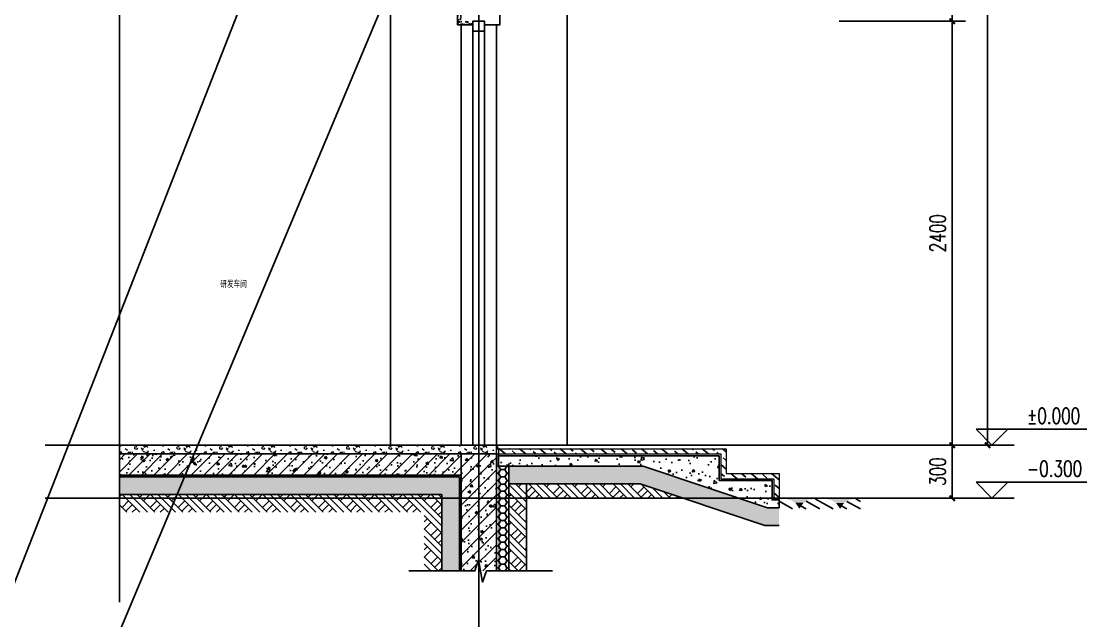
# Model space of a CAD drawing. Extents: x 1738711 to 2346805, y 1189731 to 2516152.
# Drawn here: x 1989643 to 1995674, y 1220900 to 1224294 of the extents above; entities that cross this region are included whole.
import ezdxf

# ---------------------------------------------------------------- set-up
doc = ezdxf.new("R2010")
doc.units = 0
doc.header["$LTSCALE"] = 1000
doc.header["$MEASUREMENT"] = 0
doc.linetypes.add('S & C -P1$0$DASHED', pattern=[0.75, 0.5, -0.25])
for name, color, linetype in [('AR-TEXT', 7, 'Continuous'), ('AXIS', 3, 'Continuous'), ('DIM_ELEV', 3, 'Continuous'), ('DIM_SYMB', 3, 'Continuous'), ('DOTE', 1, 'Continuous'), ('PUB_DIM', 3, 'Continuous'), ('PUB_HATCH', 8, 'Continuous'), ('PUB_TEXT', 7, 'Continuous'), ('WALL', 40, 'Continuous'), ('WINDOW', 144, 'Continuous'), ('修改位置', 6, 'Continuous'), ('切线', 35, 'Continuous'), ('投形线', 8, 'Continuous'), ('看线', 8, 'Continuous')]:
    doc.layers.add(name, color=color, linetype=linetype)
for name, color, linetype, lineweight in [('可见细线', 142, 'Continuous', 9), ('填充', 252, 'Continuous', 5), ('完成面', 105, 'Continuous', 18)]:
    doc.layers.add(name, color=color, linetype=linetype, lineweight=lineweight)
doc.styles.add('_TCH_DIM', font='SIMPLEX', dxfattribs={"bigfont": 'GBCBIG'})
doc.styles.add('_TCH_DIM_T3', font='SIMPLEX', dxfattribs={"width": 0.705882, "bigfont": 'GBCBIG'})
doc.styles.get("Standard").update_dxf_attribs({"font": 'gbenor.shx', "bigfont": 'gbcbig.shx'})
doc.dimstyles.new('_TCH_ARCH&&30', dxfattribs={"dimtxt": 89.25, "dimasz": 30, "dimexe": 75, "dimexo": 90, "dimgap": 37.875, "dimtad": 1, "dimdec": 0, "dimzin": 0, "dimdsep": 46, "dimtxsty": '_TCH_DIM_T3', "dimblk": 'ARCHTICK', "dimcen": 0.09, "dimclrt": 7, "dimazin": 2, "dimtfac": 1, "dimtdec": 0, "dimtix": 1, "dimtmove": 2, "dimatfit": 3, "dimfxl": 20, "dimtolj": 1, "dimtzin": 0, "dimarcsym": 0})

# ---------------------------------------------------------------- blocks, each defined once
blk = doc.blocks.new('$LinePat$自然土壤')
at = {"color": 0}
for p, q in [((0, -90), (71, -19)), ((0, -300), (211, -89)), ((420, -300), (630, -90)), ((210, -300), (286, -224))]:
    blk.add_line(p, q, dxfattribs=at)
for points in [[(0, 0), (630, 0), (168, -45), (462, -45)], [(168, -45), (462, -45), (252, -132), (378, -132)], [(252, -132), (378, -132), (315, -300)]]:
    blk.add_solid(points, dxfattribs=at)
blk = doc.blocks.new('_ArchTick')
at = {"color": 0, "linetype": 'ByBlock', "const_width": 0.4}
blk.add_lwpolyline([(-0.5, -0.5), (0.5, 0.5)], dxfattribs=at)
blk = doc.blocks.new('*D1377')
at = {"layer": 'Defpoints', "color": 0, "transparency": 16777216}
for p in [(1994382.1, 1227894.4), (1995112.8, 1227894.4), (1994382.1, 1221894.4)]:
    blk.add_point(p, dxfattribs=at)
at = {"layer": 'PUB_DIM', "color": 0, "lineweight": -2, "transparency": 16777216}
for p, q in [((1994472.1, 1227894.4), (1995187.8, 1227894.4)), ((1995112.8, 1221894.4), (1995112.8, 1227894.4)), ((1994472.1, 1221894.4), (1995187.8, 1221894.4))]:
    blk.add_line(p, q, dxfattribs=at)
at = {"layer": 'PUB_DIM', "color": 0, "lineweight": -2, "transparency": 16777216, "xscale": 30, "yscale": 30, "zscale": 30}
for p, rotation in [((1995112.8, 1227894.4), 90), ((1995112.8, 1221894.4), 270)]:
    blk.add_blockref('_ArchTick', p, dxfattribs=dict(at, rotation=rotation))
at = {"layer": 'PUB_DIM', "color": 7, "transparency": 16777216, "insert": (1995030.3, 1224894.4), "char_height": 89.25, "attachment_point": 5, "rotation": 90, "style": '_TCH_DIM_T3'}
blk.add_mtext('\\A1;6000', dxfattribs=at)
blk = doc.blocks.new('*D1381')
at = {"layer": 'Defpoints', "color": 0, "transparency": 16777216}
for p in [(1994182.1, 1224994.4), (1994912.8, 1224994.4), (1994182.1, 1224294.4)]:
    blk.add_point(p, dxfattribs=at)
at = {"layer": 'PUB_DIM', "color": 0, "lineweight": -2, "transparency": 16777216}
for p, q in [((1994272.1, 1224994.4), (1994987.8, 1224994.4)), ((1994912.8, 1224294.4), (1994912.8, 1224994.4)), ((1994272.1, 1224294.4), (1994987.8, 1224294.4))]:
    blk.add_line(p, q, dxfattribs=at)
at = {"layer": 'PUB_DIM', "color": 0, "lineweight": -2, "transparency": 16777216, "xscale": 30, "yscale": 30, "zscale": 30}
for p, rotation in [((1994912.8, 1224994.4), 90), ((1994912.8, 1224294.4), 270)]:
    blk.add_blockref('_ArchTick', p, dxfattribs=dict(at, rotation=rotation))
at = {"layer": 'PUB_DIM', "color": 7, "transparency": 16777216, "insert": (1994830.3, 1224644.4), "char_height": 89.25, "attachment_point": 5, "rotation": 90, "style": '_TCH_DIM_T3'}
blk.add_mtext('\\A1;700', dxfattribs=at)
blk = doc.blocks.new('*D1382')
at = {"layer": 'Defpoints', "color": 0, "transparency": 16777216}
for p in [(1994182.1, 1224294.4), (1994912.8, 1224294.4), (1994182.1, 1221894.4)]:
    blk.add_point(p, dxfattribs=at)
at = {"layer": 'PUB_DIM', "color": 0, "lineweight": -2, "transparency": 16777216}
for p, q in [((1994272.1, 1224294.4), (1994987.8, 1224294.4)), ((1994912.8, 1221894.4), (1994912.8, 1224294.4)), ((1994272.1, 1221894.4), (1994987.8, 1221894.4))]:
    blk.add_line(p, q, dxfattribs=at)
at = {"layer": 'PUB_DIM', "color": 0, "lineweight": -2, "transparency": 16777216, "xscale": 30, "yscale": 30, "zscale": 30}
for p, rotation in [((1994912.8, 1224294.4), 90), ((1994912.8, 1221894.4), 270)]:
    blk.add_blockref('_ArchTick', p, dxfattribs=dict(at, rotation=rotation))
at = {"layer": 'PUB_DIM', "color": 7, "transparency": 16777216, "insert": (1994830.3, 1223094.4), "char_height": 89.25, "attachment_point": 5, "rotation": 90, "style": '_TCH_DIM_T3'}
blk.add_mtext('\\A1;2400', dxfattribs=at)
blk = doc.blocks.new('*D1383')
at = {"layer": 'Defpoints', "color": 0, "transparency": 16777216}
for p in [(1994182.1, 1221894.4), (1994912.8, 1221894.4), (1994182.1, 1221594.4)]:
    blk.add_point(p, dxfattribs=at)
at = {"layer": 'PUB_DIM', "color": 0, "lineweight": -2, "transparency": 16777216}
for p, q in [((1994272.1, 1221894.4), (1994987.8, 1221894.4)), ((1994912.8, 1221594.4), (1994912.8, 1221894.4)), ((1994272.1, 1221594.4), (1994987.8, 1221594.4))]:
    blk.add_line(p, q, dxfattribs=at)
at = {"layer": 'PUB_DIM', "color": 0, "lineweight": -2, "transparency": 16777216, "xscale": 30, "yscale": 30, "zscale": 30}
for p, rotation in [((1994912.8, 1221894.4), 90), ((1994912.8, 1221594.4), 270)]:
    blk.add_blockref('_ArchTick', p, dxfattribs=dict(at, rotation=rotation))
at = {"layer": 'PUB_DIM', "color": 7, "transparency": 16777216, "insert": (1994830.3, 1221744.4), "char_height": 89.25, "attachment_point": 5, "rotation": 90, "style": '_TCH_DIM_T3'}
blk.add_mtext('\\A1;300', dxfattribs=at)

msp = doc.modelspace()

# ---------------------------------------------------------------- hatches: boundary and pattern name
at = {"layer": 'PUB_HATCH'}
h = msp.add_hatch(dxfattribs=at)
h.set_pattern_fill('碎沙', color=256, scale=10, style=0)
h.set_pattern_definition([(37.5, (0, 0), (-0.80001565, 24.47066187), [0, -19.304, 0, -21.59, 0, -20.6375]), (7.5, (0, 0), (22.47616416, 35.84125503), [0, -10.414, 0, -17.399, 0, -6.6675]), (327.5, (-15.62, 0), (39.54961851, 0.07185923), [0, -6.35, 0, -22.86, 0, -29.845]), (317.5, (-15.62, 0), (38.1778226, 11.14646616), [0, -3.175, 0, -14.986, 0, -17.145])])
h.paths.add_polyline_path([(1992199.3, 1224274.4), (1992199.3, 1224294.4), (1992132.6, 1224294.4), (1992132.6, 1224994.4), (1992184.6, 1224994.4), (1992184.6, 1225014.4), (1992112.6, 1225014.4), (1992112.6, 1224274.4)])
h = msp.add_hatch(dxfattribs=at)
h.set_pattern_fill('钢筋混凝土', color=256, scale=20, style=0)
h.set_pattern_definition([(45, (-300733.146, -150941.136), (-35.3553391, 35.3553391), []), (50, (-300733.15, -150941.14), (143.4520365, -12.550427), [15, -165]), (355, (-300733.15, -150941.14), (-27.750267, 150.438427), [12, -132]), (100.4514, (-300721.19, -150942.18), (115.701876, 137.8879084), [12.748038, -140.2284224]), (46.1842, (-300733.15, -150901.14), (213.44821, -33.103803), [22.5, -247.5]), (96.6356, (-300715.36, -150903.9), (186.932541, 194.823574), [19.122058, -210.3426]), (351.1842, (-300733.15, -150901.14), (186.932389, 194.82372), [18, -198]), (21, (-300713.15, -150911.14), (119.3814104, -80.523778), [15, -165]), (326, (-300713.15, -150911.14), (48.663066, 145.030009), [12, -132]), (71.4514, (-300703.2, -150917.85), (168.044526, 64.506099), [12.748038, -140.2284224]), (37.5, (-300733.146, -150941.136), (2.4319711, 66.5787708), [0, -130.4, 0, -134, 0, -132.5]), (7.5, (-300733.146, -150941.14), (52.6139075, 78.8823424), [0, -76.4, 0, -127.4, 0, -50.5]), (327.5, (-300777.746, -150941.136), (106.7644872, -4.5109743), [0, -50, 0, -156, 0, -207]), (317.5, (-300797.75, -150941.14), (116.637234, 20.0209965), [0, -65, 0, -103.6, 0, -147])])
h.paths.add_polyline_path([(1990198.2, 1221844.4), (1992332.6, 1221844.4), (1992332.6, 1221182), (1992132.6, 1221182), (1992132.6, 1221724.4), (1990198.2, 1221724.4)])
h = msp.add_hatch(dxfattribs=at)
h.set_pattern_fill('天然石材,_O', color=256, scale=15, angle=355.73708)
h.set_pattern_definition([(139.2629203, (4176079.56, -150914.284), (48.9441874, 56.828435), []), (139.2629203, (4176055.556, -150943.075), (48.9441874, 56.828435), [29.605275, -16.9173])])
h.paths.add_polyline_path([(1993602.6, 1221844.4), (1993602.6, 1221704.4), (1993902.6, 1221704.4), (1993902.6, 1221594.4), (1993932.6, 1221594.4), (1993932.6, 1221734.4), (1993632.6, 1221734.4), (1993632.6, 1221874.4), (1992344.9, 1221874.4), (1992344.9, 1221844.4)])
h = msp.add_hatch(dxfattribs=at)
h.set_pattern_fill('混凝土,_O', color=256, scale=20, angle=355.73708)
h.set_pattern_definition([(134.2629203, (4176081.56, -150941.14), (-142.1222535, -23.178979), [15, -165]), (189.26292, (4176081.56, -150941.14), (16.490899, 152.085002), [12, -132]), (83.81152, (4176069.72, -150943.07), (-125.631454, 128.905924), [12.748038, -140.228422]), (138.07872, (4176078.59, -150901.25), (-210.396977, -48.878544), [22.5, -247.5]), (87.62732, (4176061.06, -150905.32), (-200.897275, 180.389259), [19.122058, -210.3426]), (193.07872, (4176078.6, -150901.25), (-200.897134, 180.389416), [18, -198]), (163.2629203, (4176059.39, -150912.71), (-113.065532, -89.1750274), [15, -165]), (218.26292, (4176059.39, -150912.7), (-59.309007, 141.011486), [12, -132]), (112.81152, (4176049.97, -150920.14), (-172.3745775, 51.836324), [12.748038, -140.228422]), (146.7629203, (4176081.564, -150941.136), (-7.3742673, 66.2138005), [0, -130.4, 0, -134, 0, -132.5]), (176.7629203, (4176081.564, -150941.14), (-58.3319387, 74.7531413), [0, -76.4, 0, -127.4, 0, -50.5]), (216.7629203, (4176126.04, -150937.82), (-106.1338018, -12.4346586), [0, -50, 0, -156, 0, -207]), (226.7629203, (4176145.99, -150936.33), (-117.802779, 11.2955687), [0, -65, 0, -103.6, 0, -147])])
h.paths.add_polyline_path([(1993867.9, 1221539.4), (1993932.6, 1221539.4), (1993932.6, 1221584.4), (1993892.6, 1221584.4), (1993892.6, 1221694.4), (1993592.6, 1221694.4), (1993592.6, 1221834.4), (1992344.9, 1221834.4), (1992344.9, 1221774.4), (1993162.9, 1221774.4)])
h = msp.add_hatch(dxfattribs=at)
h.set_pattern_fill('HONEY', color=256, scale=15, style=0)
h.set_pattern_definition([(180, (4176581.544, -150941.136), (-35.71875, 20.622225), [23.8125, -47.625]), (60, (4176581.544, -150941.136), (35.71874573, 20.62223239), [23.8125, -47.625]), (120, (4176581.544, -150941.136), (-4.27e-06, 41.24445739), [-47.625, 23.8125])])
h.paths.add_polyline_path([(1992332.6, 1221182), (1992402.6, 1221182), (1992402.6, 1221774.4), (1992332.6, 1221774.4)])
h = msp.add_hatch(dxfattribs=at)
h.set_pattern_fill('卵石砌体,_O', color=256, scale=20, angle=355.73708)
h.set_pattern_definition([(184.26292, (4175976.85, -150948.94), (-11.150005, 149.585017), [7.5, -22.5, 7.5, -112.5]), (184.26292, (4175938.34, -150936.77), (-11.150005, 149.585017), [7.5, -142.5]), (184.26292, (4176012.02, -150916.24), (-11.150005, 149.585017), [15, -135]), (184.26292, (4176048.86, -150905.97), (-11.150005, 149.585017), [22.5, -127.5]), (184.26292, (4175973.51, -150904.07), (-11.150005, 149.585017), [15, -15, 22.5, -97.5]), (184.26292, (4175979.32, -150881.07), (-11.150005, 149.585017), [22.5, -127.5]), (184.26292, (4176016.16, -150870.8), (-11.150005, 149.585017), [22.5, -52.5, 22.5, -52.5]), (184.26292, (4176044.4, -150846.14), (-11.150005, 149.585017), [22.5, -7.5, 7.5, -112.5]), (184.26292, (4175946.05, -150838.43), (-11.150005, 149.585017), [7.5, -142.5]), (184.26292, (4175974.86, -150821.24), (-11.150005, 149.585017), [15, -135]), (94.26292, (4176071.53, -150806.51), (149.585017, 11.150005), [15, -135]), (94.26292, (4176064.38, -150912.33), (149.585017, 11.150005), [7.5, -15, 22.5, -105]), (94.26292, (4176025.86, -150900.16), (149.585017, 11.150005), [30, -7.5, 7.5, -105]), (94.26292, (4176000.64, -150864.44), (149.585017, 11.150005), [22.5, -127.5]), (94.26292, (4175998.18, -150932.31), (149.585017, 11.150005), [15, -135]), (94.26292, (4175981.78, -150813.2), (149.585017, 11.150005), [15, -135]), (94.26292, (4175980.99, -150903.51), (149.585017, 11.150005), [15, -75, 7.5, -52.5]), (94.26292, (4175952.98, -150830.39), (149.585017, 11.150005), [7.5, -7.5, 7.5, -127.5]), (94.26292, (4175950.51, -150898.26), (149.585017, 11.150005), [15, -22.5, 15, -97.5]), (94.26292, (4175945.82, -150936.21), (149.585017, 11.150005), [15, -135]), (139.2629203, (4176072.97, -150926.74), (-11.1500054, 149.585017), [21.21315, -42.426404, 31.8198, -116.672678]), (139.2629203, (4176080.45, -150926.18), (-11.1500054, 149.585017), [21.213203, -190.91883]), (139.2629203, (4175997.06, -150917.35), (-11.1500054, 149.585017), [21.213203, -190.91883]), (139.2629203, (4176006.45, -150841.44), (-11.1500054, 149.585017), [21.213203, -190.91883]), (139.2629203, (4175944.71, -150921.25), (-11.1500054, 149.585017), [21.213203, -190.91883]), (139.2629203, (4176070.74, -150896.82), (-11.1500054, 149.585017), [10.606602, -201.52542]), (139.2629203, (4176052.44, -150853.06), (-11.1500054, 149.585017), [10.606602, -201.52542]), (139.2629203, (4176041.38, -150906.53), (-11.1500054, 149.585017), [10.606602, -201.52542]), (139.2629203, (4176022.52, -150855.29), (-11.1500054, 149.585017), [10.606602, -201.52542]), (139.2629203, (4175979.87, -150888.55), (-11.1500054, 149.585017), [10.606602, -201.52542]), (139.2629203, (4175973.74, -150806.28), (-11.1500054, 149.585017), [10.606602, -201.52542]), (139.2629203, (4175959.9, -150822.35), (-11.1500054, 149.585017), [10.606602, -201.52542]), (139.2629203, (4175958.55, -150905.18), (-11.1500054, 149.585017), [10.606602, -201.52542]), (139.2629203, (4175953.86, -150943.13), (-11.1500054, 149.585017), [10.606602, -201.52542]), (139.2629203, (4175949.4, -150883.3), (-11.1500054, 149.585017), [10.606602, -201.52542]), (139.2629203, (4175943.82, -150808.51), (-11.1500054, 149.585017), [10.606602, -201.52542]), (139.2629203, (4175938.58, -150838.98), (-11.1500054, 149.585017), [10.606602, -201.52542]), (49.2629203, (4175967.38, -150821.79), (149.585017, 11.1500054), [10.606602, -201.52542]), (49.2629203, (4175951.3, -150807.95), (149.585017, 11.1500054), [10.606602, -201.52542]), (49.2629203, (4175946.05, -150838.43), (149.585017, 11.1500054), [10.606602, -201.52542]), (49.2629203, (4175921.39, -150810.18), (149.585017, 11.1500054), [10.606602, -201.52542]), (49.2629203, (4176000.08, -150856.96), (149.585017, 11.1500054), [10.606602, -201.52542]), (49.2629203, (4176016.16, -150870.8), (149.585017, 11.1500054), [10.606602, -201.52542]), (49.2629203, (4176063.82, -150904.86), (149.585017, 11.1500054), [10.606602, -201.52542]), (49.2629203, (4176048.86, -150905.97), (149.585017, 11.1500054), [10.606602, -201.52542]), (49.2629203, (4176030, -150854.73), (149.585017, 11.1500054), [10.606602, -201.52542]), (49.2629203, (4176061.59, -150874.94), (149.585017, 11.1500054), [10.606602, -201.52542]), (49.2629203, (4175973.51, -150904.07), (149.585017, 11.1500054), [10.606602, -201.52542]), (49.2629203, (4175949.96, -150890.78), (149.585017, 11.1500054), [10.606602, -201.52542]), (49.2629203, (4175944.71, -150921.25), (149.585017, 11.1500054), [10.606602, -201.52542]), (49.2629203, (4175943.59, -150906.3), (149.585017, 11.1500054), [10.606602, -201.52542]), (49.2629203, (4175938.34, -150936.77), (149.585017, 11.1500054), [10.606602, -201.52542]), (49.2629203, (4176051.32, -150838.1), (149.585017, 11.1500054), [21.213203, -190.91883]), (49.2629203, (4175979.87, -150888.55), (149.585017, 11.1500054), [21.213203, -190.91883]), (49.2629203, (4175991.26, -150940.35), (149.585017, 11.1500054), [53.033008, -159.099024]), (157.697869, (4176075.99, -150866.344), (-149.5850167, -11.1500042), [16.77, -318.64018]), (157.697869, (4176056.9, -150912.89), (-149.5850167, -11.1500042), [16.77, -318.64018]), (157.697869, (4176021.96, -150847.81), (-149.5850167, -11.1500042), [16.77, -318.64018]), (157.697869, (4175969.376, -150949.5), (-149.5850167, -11.1500042), [16.77, -318.64018]), (157.697869, (4175989.026, -150910.43), (-149.5850167, -11.1500042), [16.77, -318.64018]), (157.697869, (4175971.84, -150881.63), (-149.5850167, -11.1500042), [16.77, -318.64018]), (157.697869, (4175990.37, -150827.6), (-149.5850167, -11.1500042), [16.77, -318.64018]), (157.697869, (4175938.575, -150838.98), (-149.5850167, -11.1500042), [16.77, -318.64018]), (120.8279715, (4176061.03, -150867.46), (-11.1500056, 149.5850171), [16.77, -318.64018]), (120.8279715, (4176060.473, -150859.98), (-11.1500056, 149.5850171), [16.77, -318.64018]), (120.8279715, (4175998.97, -150842), (-11.1500056, 149.5850171), [33.54, -301.87018]), (120.8279715, (4175947.17, -150853.384), (-11.1500056, 149.5850171), [16.77, -318.64018]), (120.8279715, (4175956.32, -150875.264), (-11.1500056, 149.5850171), [16.77, -318.64018]), (120.8279715, (4176033.344, -150899.606), (-11.1500056, 149.5850171), [16.77, -318.64018]), (120.8279715, (4175952.42, -150822.91), (-11.1500056, 149.5850171), [16.77, -318.64018]), (120.8279715, (4175930.54, -150832.06), (-11.1500056, 149.5850171), [16.77, -318.64018]), (67.697869, (4176065.165, -150822.026), (-11.1500042, 149.5850167), [16.77, -318.64018]), (67.697869, (4175991.813, -150947.826), (-11.1500042, 149.5850167), [16.77, -318.64018]), (67.697869, (4176051.88, -150845.58), (-11.1500042, 149.5850167), [16.77, -318.64018]), (67.697869, (4175940.805, -150868.9), (-11.1500042, 149.5850167), [16.77, -318.64018]), (67.697869, (4175993.72, -150872.476), (-11.1500042, 149.5850167), [16.77, -318.64018]), (67.697869, (4175946.61, -150845.904), (-11.1500042, 149.5850167), [16.77, -318.64018]), (67.697869, (4176023.635, -150870.246), (-11.1500042, 149.5850167), [16.77, -318.64018]), (67.697869, (4176055.78, -150897.933), (-11.1500042, 149.5850167), [16.77, -318.64018]), (30.8279715, (4176058.243, -150830.06), (149.5850171, 11.1500056), [16.77, -318.64018]), (30.8279715, (4176012.02, -150916.24), (149.5850171, 11.1500056), [16.77, -318.64018]), (30.8279715, (4176036.92, -150846.694), (149.5850171, 11.1500056), [16.77, -318.64018]), (30.8279715, (4175951.63, -150913.22), (149.5850171, 11.1500056), [16.77, -318.64018]), (30.8279715, (4175976.855, -150948.94), (149.5850171, 11.1500056), [16.77, -318.64018]), (30.8279715, (4175952.976, -150830.39), (149.5850171, 11.1500056), [16.77, -318.64018]), (30.8279715, (4175979.32, -150881.07), (149.5850171, 11.1500056), [16.77, -318.64018]), (30.8279715, (4176058.243, -150830.06), (149.5850171, 11.1500056), [16.77, -318.64018]), (30.8279715, (4175926.404, -150877.494), (149.5850171, 11.1500056), [16.77, -318.64018]), (300.8279715, (4176072.97, -150926.735), (11.1500056, -149.5850171), [16.77, -318.64018])])
h.paths.add_polyline_path([(1992402.6, 1221774.4), (1992402.6, 1221674.4), (1993146.7, 1221674.4), (1993851.7, 1221439.4), (1993932.6, 1221439.4), (1993932.6, 1221539.4), (1993867.9, 1221539.4), (1993162.9, 1221774.4)])
h = msp.add_hatch(dxfattribs=at)
h.set_pattern_fill('卵石砌体,_O', color=256, scale=20, angle=355.73708)
h.set_pattern_definition([(184.26292, (4176476.83, -150948.94), (-11.150005, 149.585017), [7.5, -22.5, 7.5, -112.5]), (184.26292, (4176438.32, -150936.77), (-11.150005, 149.585017), [7.5, -142.5]), (184.26292, (4176512, -150916.24), (-11.150005, 149.585017), [15, -135]), (184.26292, (4176548.84, -150905.97), (-11.150005, 149.585017), [22.5, -127.5]), (184.26292, (4176473.49, -150904.07), (-11.150005, 149.585017), [15, -15, 22.5, -97.5]), (184.26292, (4176479.3, -150881.07), (-11.150005, 149.585017), [22.5, -127.5]), (184.26292, (4176516.13, -150870.8), (-11.150005, 149.585017), [22.5, -52.5, 22.5, -52.5]), (184.26292, (4176544.38, -150846.14), (-11.150005, 149.585017), [22.5, -7.5, 7.5, -112.5]), (184.26292, (4176446.03, -150838.43), (-11.150005, 149.585017), [7.5, -142.5]), (184.26292, (4176474.84, -150821.24), (-11.150005, 149.585017), [15, -135]), (94.26292, (4176571.51, -150806.51), (149.585017, 11.150005), [15, -135]), (94.26292, (4176564.36, -150912.33), (149.585017, 11.150005), [7.5, -15, 22.5, -105]), (94.26292, (4176525.84, -150900.16), (149.585017, 11.150005), [30, -7.5, 7.5, -105]), (94.26292, (4176500.62, -150864.44), (149.585017, 11.150005), [22.5, -127.5]), (94.26292, (4176498.16, -150932.31), (149.585017, 11.150005), [15, -135]), (94.26292, (4176481.76, -150813.2), (149.585017, 11.150005), [15, -135]), (94.26292, (4176480.97, -150903.51), (149.585017, 11.150005), [15, -75, 7.5, -52.5]), (94.26292, (4176452.96, -150830.39), (149.585017, 11.150005), [7.5, -7.5, 7.5, -127.5]), (94.26292, (4176450.5, -150898.26), (149.585017, 11.150005), [15, -22.5, 15, -97.5]), (94.26292, (4176445.8, -150936.21), (149.585017, 11.150005), [15, -135]), (139.2629203, (4176572.95, -150926.74), (-11.1500054, 149.585017), [21.21315, -42.426404, 31.8198, -116.672678]), (139.2629203, (4176580.43, -150926.18), (-11.1500054, 149.585017), [21.213203, -190.91883]), (139.2629203, (4176497.04, -150917.35), (-11.1500054, 149.585017), [21.213203, -190.91883]), (139.2629203, (4176506.43, -150841.44), (-11.1500054, 149.585017), [21.213203, -190.91883]), (139.2629203, (4176444.69, -150921.25), (-11.1500054, 149.585017), [21.213203, -190.91883]), (139.2629203, (4176570.72, -150896.82), (-11.1500054, 149.585017), [10.606602, -201.52542]), (139.2629203, (4176552.42, -150853.06), (-11.1500054, 149.585017), [10.606602, -201.52542]), (139.2629203, (4176541.36, -150906.53), (-11.1500054, 149.585017), [10.606602, -201.52542]), (139.2629203, (4176522.5, -150855.29), (-11.1500054, 149.585017), [10.606602, -201.52542]), (139.2629203, (4176479.85, -150888.55), (-11.1500054, 149.585017), [10.606602, -201.52542]), (139.2629203, (4176473.72, -150806.28), (-11.1500054, 149.585017), [10.606602, -201.52542]), (139.2629203, (4176459.88, -150822.35), (-11.1500054, 149.585017), [10.606602, -201.52542]), (139.2629203, (4176458.53, -150905.18), (-11.1500054, 149.585017), [10.606602, -201.52542]), (139.2629203, (4176453.84, -150943.13), (-11.1500054, 149.585017), [10.606602, -201.52542]), (139.2629203, (4176449.38, -150883.3), (-11.1500054, 149.585017), [10.606602, -201.52542]), (139.2629203, (4176443.8, -150808.51), (-11.1500054, 149.585017), [10.606602, -201.52542]), (139.2629203, (4176438.55, -150838.98), (-11.1500054, 149.585017), [10.606602, -201.52542]), (49.2629203, (4176467.36, -150821.79), (149.585017, 11.1500054), [10.606602, -201.52542]), (49.2629203, (4176451.28, -150807.95), (149.585017, 11.1500054), [10.606602, -201.52542]), (49.2629203, (4176446.03, -150838.43), (149.585017, 11.1500054), [10.606602, -201.52542]), (49.2629203, (4176421.37, -150810.18), (149.585017, 11.1500054), [10.606602, -201.52542]), (49.2629203, (4176500.06, -150856.96), (149.585017, 11.1500054), [10.606602, -201.52542]), (49.2629203, (4176516.13, -150870.8), (149.585017, 11.1500054), [10.606602, -201.52542]), (49.2629203, (4176563.8, -150904.86), (149.585017, 11.1500054), [10.606602, -201.52542]), (49.2629203, (4176548.84, -150905.97), (149.585017, 11.1500054), [10.606602, -201.52542]), (49.2629203, (4176529.98, -150854.73), (149.585017, 11.1500054), [10.606602, -201.52542]), (49.2629203, (4176561.57, -150874.94), (149.585017, 11.1500054), [10.606602, -201.52542]), (49.2629203, (4176473.49, -150904.07), (149.585017, 11.1500054), [10.606602, -201.52542]), (49.2629203, (4176449.94, -150890.78), (149.585017, 11.1500054), [10.606602, -201.52542]), (49.2629203, (4176444.69, -150921.25), (149.585017, 11.1500054), [10.606602, -201.52542]), (49.2629203, (4176443.57, -150906.3), (149.585017, 11.1500054), [10.606602, -201.52542]), (49.2629203, (4176438.32, -150936.77), (149.585017, 11.1500054), [10.606602, -201.52542]), (49.2629203, (4176551.3, -150838.1), (149.585017, 11.1500054), [21.213203, -190.91883]), (49.2629203, (4176479.85, -150888.55), (149.585017, 11.1500054), [21.213203, -190.91883]), (49.2629203, (4176491.24, -150940.35), (149.585017, 11.1500054), [53.033008, -159.099024]), (157.697869, (4176575.97, -150866.344), (-149.5850167, -11.1500042), [16.77, -318.64018]), (157.697869, (4176556.876, -150912.89), (-149.5850167, -11.1500042), [16.77, -318.64018]), (157.697869, (4176521.94, -150847.81), (-149.5850167, -11.1500042), [16.77, -318.64018]), (157.697869, (4176469.355, -150949.5), (-149.5850167, -11.1500042), [16.77, -318.64018]), (157.697869, (4176489.005, -150910.43), (-149.5850167, -11.1500042), [16.77, -318.64018]), (157.697869, (4176471.82, -150881.63), (-149.5850167, -11.1500042), [16.77, -318.64018]), (157.697869, (4176490.35, -150827.6), (-149.5850167, -11.1500042), [16.77, -318.64018]), (157.697869, (4176438.555, -150838.98), (-149.5850167, -11.1500042), [16.77, -318.64018]), (120.8279715, (4176561.01, -150867.46), (-11.1500056, 149.5850171), [16.77, -318.64018]), (120.8279715, (4176560.45, -150859.98), (-11.1500056, 149.5850171), [16.77, -318.64018]), (120.8279715, (4176498.946, -150842), (-11.1500056, 149.5850171), [33.54, -301.87018]), (120.8279715, (4176447.15, -150853.384), (-11.1500056, 149.5850171), [16.77, -318.64018]), (120.8279715, (4176456.3, -150875.264), (-11.1500056, 149.5850171), [16.77, -318.64018]), (120.8279715, (4176533.323, -150899.606), (-11.1500056, 149.5850171), [16.77, -318.64018]), (120.8279715, (4176452.4, -150822.91), (-11.1500056, 149.5850171), [16.77, -318.64018]), (120.8279715, (4176430.52, -150832.06), (-11.1500056, 149.5850171), [16.77, -318.64018]), (67.697869, (4176565.145, -150822.026), (-11.1500042, 149.5850167), [16.77, -318.64018]), (67.697869, (4176491.79, -150947.826), (-11.1500042, 149.5850167), [16.77, -318.64018]), (67.697869, (4176551.86, -150845.58), (-11.1500042, 149.5850167), [16.77, -318.64018]), (67.697869, (4176440.785, -150868.9), (-11.1500042, 149.5850167), [16.77, -318.64018]), (67.697869, (4176493.7, -150872.476), (-11.1500042, 149.5850167), [16.77, -318.64018]), (67.697869, (4176446.59, -150845.904), (-11.1500042, 149.5850167), [16.77, -318.64018]), (67.697869, (4176523.614, -150870.246), (-11.1500042, 149.5850167), [16.77, -318.64018]), (67.697869, (4176555.76, -150897.933), (-11.1500042, 149.5850167), [16.77, -318.64018]), (30.8279715, (4176558.22, -150830.06), (149.5850171, 11.1500056), [16.77, -318.64018]), (30.8279715, (4176512, -150916.24), (149.5850171, 11.1500056), [16.77, -318.64018]), (30.8279715, (4176536.9, -150846.694), (149.5850171, 11.1500056), [16.77, -318.64018]), (30.8279715, (4176451.61, -150913.22), (149.5850171, 11.1500056), [16.77, -318.64018]), (30.8279715, (4176476.834, -150948.94), (149.5850171, 11.1500056), [16.77, -318.64018]), (30.8279715, (4176452.956, -150830.39), (149.5850171, 11.1500056), [16.77, -318.64018]), (30.8279715, (4176479.296, -150881.07), (149.5850171, 11.1500056), [16.77, -318.64018]), (30.8279715, (4176558.22, -150830.06), (149.5850171, 11.1500056), [16.77, -318.64018]), (30.8279715, (4176426.384, -150877.494), (149.5850171, 11.1500056), [16.77, -318.64018]), (300.8279715, (4176572.95, -150926.735), (11.1500056, -149.5850171), [16.77, -318.64018])])
h.paths.add_polyline_path([(1992022.6, 1221614.4), (1992022.6, 1221182), (1992122.6, 1221182), (1992122.6, 1221714.4), (1990198.2, 1221714.4), (1990198.2, 1221614.4)])
at = {"layer": '填充'}
h = msp.add_hatch(dxfattribs=at)
h.set_pattern_fill('加气混凝土', color=256, scale=20, style=0)
h.set_pattern_definition([(0, (70.8, -73.2), (120, 240), [0, -240]), (0, (-69.6, -105.6), (120, 240), [0, -240]), (0, (8.4, -108), (120, 240), [0, -240]), (0, (93.6, -37.2), (120, 240), [0, -240]), (0, (-6, -120), (120, 240), [0, -240]), (0, (117.6, 114), (120, 240), [0, -240]), (0, (44.4, 94.8), (120, 240), [0, -240]), (0, (82.8, 64.8), (120, 240), [0, -240]), (0, (-112.8, 60), (120, 240), [0, -240]), (0, (4.8, 49.2), (120, 240), [0, -240]), (0, (-40.8, -12), (120, 240), [0, -240]), (0, (-38.4, -102), (120, 240), [0, -240]), (0, (51.6, -111.6), (120, 240), [0, -240]), (0, (117.6, -6), (120, 240), [0, -240]), (0, (-106.8, -43.2), (120, 240), [0, -240]), (0, (-86.4, -2.4), (120, 240), [0, -240]), (0, (7.2, -19.2), (120, 240), [0, -240]), (0, (-26.4, -54), (120, 240), [0, -240]), (0, (-45.6, 25.2), (120, 240), [0, -240]), (0, (-15.6, 115.2), (120, 240), [0, -240]), (0, (-97.2, -93.6), (120, 240), [0, -240]), (0, (34.8, 66), (120, 240), [0, -240]), (0, (-76.8, 69.6), (120, 240), [0, -240]), (0, (-96, 100.8), (120, 240), [0, -240]), (130.601294, (102.857, 38.857), (-599.99999337, 720.00000315), [10.536622, -4414.8444]), (18.4349488, (85.714, 43.43), (599.9999978, 239.9999982), [10.842096, -1507.05116]), (90, (85.71, 33.14), (120, 240), [10.285714, -469.71426]), (161.565051, (96, 29.714), (-600.000003, 239.9999821), [10.842096, -1507.05116]), (53.1301023, (96, 29.714), (120.0000002, 239.9999999), [11.428572, -1188.5714]), (135, (105.14, -92.57), (-120.0000145, 239.9999838), [9.697464, -669.12504]), (45, (91.43, -92.57), (119.9999992, 239.999999), [9.697464, -669.12504]), (135, (98.286, -99.43), (-120.0000145, 239.9999838), [9.697464, -669.12504]), (45, (98.286, -99.43), (119.9999992, 239.999999), [9.697464, -669.12504]), (116.565051, (-10.29, 68.57), (-2e-05, 479.999987), [12.77753, -255.5506]), (180, (-16, 80), (-120, 240), [13.714286, -226.2857]), (63.434949, (-35.43, 68.57), (1e-06, 479.999998), [12.77753, -255.5506]), (116.565051, (-29.71, 57.14), (-2e-05, 479.999987), [12.77753, -255.5506]), (0, (-29.71, 57.14), (120, 240), [13.714286, -226.2857]), (63.434949, (-16, 57.14), (1e-06, 479.999998), [12.77753, -255.5506]), (107.102728, (80, -12.571), (-359.999986237, 1200.000001936), [15.544538, -6513.161]), (143.972626, (75.429, 2.286), (-2279.9999711, 1679.9999981), [15.544538, -3248.808]), (180, (62.86, 11.43), (-120, 240), [14.857142, -225.14284]), (36.0273733, (35.429, 2.286), (2279.99998315, 1679.99998189), [15.544538, -3248.808]), (71.5650511, (30.857, -11.43), (360.00000185, 1199.99999793), [14.456126, -1503.43712]), (107.102728, (35.429, -26.286), (-359.999986237, 1200.000001936), [15.544538, -6513.161]), (143.972626, (48, -35.429), (-2279.9999711, 1679.9999981), [15.544538, -3248.808]), (0, (48, -35.43), (120, 240), [14.857142, -225.14284]), (36.0273733, (62.857, -35.429), (2279.99998315, 1679.99998189), [15.544538, -3248.808]), (71.5650511, (75.43, -26.286), (360.00000185, 1199.99999793), [14.456126, -1503.43712]), (150.255118, (82.286, 99.43), (-360.00000085, 239.99999703), [9.214008, -1925.72784]), (90, (74.29, 94.86), (120, 240), [9.142858, -470.8571]), (29.7448813, (74.286, 94.857), (360.0000002, 239.99999888), [9.214008, -1925.72784]), (116.565051, (26.29, -70.86), (-2e-05, 479.999987), [12.77753, -255.5506]), (168.690067, (20.571, -59.429), (-1080.0000008, 239.99999398), [11.654902, -2435.8742]), (41.1859251, (0, -65.143), (2999.999981823, 2639.999976915), [12.148738, -5090.3208]), (90, (0, -76.57), (120, 240), [11.428572, -468.5714]), (138.814074, (9.143, -84.571), (-2999.999946676, 2640.000016815), [12.148738, -5090.3208]), (16.6992442, (9.143, -84.571), (3959.999970207, 1199.99998743), [11.93178, -4999.415]), (60.9453959, (20.571, -81.143), (119.99999968, 239.999997877), [11.766434, -4930.1358]), (109.983106, (-74.286, 29.714), (-600.00000226, 1679.999995554), [13.3768, -5604.879]), (155.556045, (-78.857, 42.286), (-1560.000005946, 719.99998504), [13.809194, -5786.0526]), (24.4439547, (-104, 42.286), (1560.00000078, 719.999996537), [13.809194, -5786.0526]), (70.0168934, (-108.571, 29.714), (600.00000181, 1679.999995832), [13.3768, -5604.879]), (109.983106, (-104, 17.143), (-600.00000226, 1679.999995554), [13.3768, -5604.879]), (160.016893, (-91.429, 12.571), (-600.00000035, 239.99998907), [13.3768, -2795.751]), (19.9831065, (-91.429, 12.571), (599.9999967, 239.99999962), [13.3768, -2795.751]), (70.0168934, (-78.857, 17.143), (600.00000181, 1679.999995832), [13.3768, -5604.879]), (122.005383, (14.857, 8), (-120.0000161, 239.99998775), [10.781693, -2253.3736]), (18.4349488, (-1.143, 13.714), (599.9999978, 239.9999982), [10.842096, -1507.05116]), (90, (-1.14, 3.43), (120, 240), [10.285714, -469.71426]), (161.565051, (9.143, 0), (-600.000003, 239.9999821), [10.842096, -1507.05116]), (54.4623222, (9.143, 0), (839.99999878, 1199.9999982), [9.831228, -4119.2846]), (116.565051, (-54.86, -50.29), (-2e-05, 479.999987), [12.77753, -255.5506]), (180, (-60.57, -38.86), (-120, 240), [12.571428, -227.42856]), (59.0362434, (-80, -50.286), (120.00000039, 239.99999884), [13.32789, -2785.5288]), (120.963756, (-73.143, -61.714), (-120.0000164, 239.99998898), [13.32789, -2785.5288]), (0, (-73.14, -61.71), (120, 240), [12.571428, -227.42856]), (63.434949, (-60.57, -61.71), (1e-06, 479.999998), [12.77753, -255.5506])])
h.paths.add_polyline_path([(1990198.2, 1221894.4), (1992332.6, 1221894.4), (1992332.6, 1221844.4), (1990198.2, 1221844.4)])
msp.add_hatch(color=256, dxfattribs=at).paths.add_polyline_path([(1992332.6, 1221894.4), (1992344.9, 1221874.4), (1992344.9, 1221774.4), (1992332.6, 1221774.4)])
at = {"layer": '看线'}
h = msp.add_hatch(dxfattribs=at)
h.set_pattern_fill('夯实土壤', color=256, scale=20, style=0)
h.set_pattern_definition([(135, (4176057.96, -150941.14), (79.478802, 79.478802), []), (135, (4176015.96, -150941.14), (79.478802, 79.478802), []), (135, (4175973.96, -150941.14), (79.478802, 79.478802), []), (45, (4176057.96, -150941.14), (79.478802, -79.478802), [53, -59.4]), (45, (4176036.96, -150920.14), (79.478802, -79.478802), [53, -59.4]), (45, (4176015.96, -150899.14), (79.478802, -79.478802), [53, -59.4])])
h.paths.add_polyline_path([(1992502.6, 1221594.4), (1993386.7, 1221594.4), (1993146.7, 1221674.4), (1992402.6, 1221674.4), (1992402.6, 1221182), (1992502.6, 1221182)])
h = msp.add_hatch(dxfattribs=at)
h.set_pattern_fill('夯实土壤', color=256, scale=20, style=0)
h.set_pattern_definition([(135, (4176557.94, -150941.14), (79.478802, 79.478802), []), (135, (4176515.94, -150941.14), (79.478802, 79.478802), []), (135, (4176473.94, -150941.14), (79.478802, 79.478802), []), (45, (4176557.94, -150941.14), (79.478802, -79.478802), [53, -59.4]), (45, (4176536.94, -150920.14), (79.478802, -79.478802), [53, -59.4]), (45, (4176515.94, -150899.14), (79.478802, -79.478802), [53, -59.4])])
h.paths.add_polyline_path([(1990198.2, 1221614.4), (1992022.6, 1221614.4), (1992022.6, 1221182), (1991922.6, 1221182), (1991922.6, 1221514.4), (1990198.2, 1221514.4)])

# ---------------------------------------------------------------- linework, layer by layer
at = {"layer": 'AXIS'}
msp.add_line((1992232.6, 1221032.3), (1992232.6, 1220732.3), dxfattribs=at)
at = {"layer": 'DIM_ELEV'}
for p, q in [((1995137.4, 1221894.4), (1995047.4, 1221984.4)), ((1995047.4, 1221984.4), (1995673.8, 1221984.4)), ((1995137.4, 1221894.4), (1995227.4, 1221984.4)), ((1994927.4, 1221894.4), (1995227.4, 1221894.4)), ((1995137.4, 1221594.4), (1995047.4, 1221684.4)), ((1995047.4, 1221684.4), (1995673.8, 1221684.4)), ((1995137.4, 1221594.4), (1995227.4, 1221684.4)), ((1994927.4, 1221594.4), (1995227.4, 1221594.4))]:
    msp.add_line(p, q, dxfattribs=at)
at = {"layer": 'DIM_SYMB'}
for points in [[(1990198.2, 1221004.5), (1990198.2, 1227540.4), (1990135.2, 1227563.3), (1990261.2, 1227585.6), (1990198.2, 1227607.9), (1990198.2, 1234143.8)], [(1992650.1, 1221182), (1992277, 1221182), (1992254.1, 1221119), (1992231.9, 1221245), (1992209.5, 1221182), (1991836.4, 1221182)]]:
    msp.add_lwpolyline(points, dxfattribs=at)
at = {"layer": 'DOTE'}
for p, q in [((1992232.6, 1233914.5), (1992232.6, 1221032.3)), ((1995262.6, 1221894.4), (1989777.3, 1221894.4)), ((1995262.6, 1221594.4), (1989777.3, 1221594.4)), ((1995262.6, 1221594.4), (1989777.3, 1221594.4))]:
    msp.add_line(p, q, dxfattribs=at)
at = {"layer": 'WALL'}
for p, q in [((1990198.2, 1221844.4), (1992332.6, 1221844.4)), ((1992132.6, 1221844.4), (1992132.6, 1221182)), ((1992332.6, 1221844.4), (1992332.6, 1221182)), ((1992344.9, 1221844.4), (1992344.9, 1221774.4)), ((1993867.9, 1221539.4), (1993162.9, 1221774.4)), ((1990198.2, 1221724.4), (1992132.6, 1221724.4)), ((1993932.6, 1221539.4), (1993867.9, 1221539.4)), ((1993932.6, 1221584.4), (1993932.6, 1221539.4))]:
    msp.add_line(p, q, dxfattribs=at)
for points in [[(1992344.9, 1221834.4), (1993592.6, 1221834.4), (1993592.6, 1221694.4), (1993892.6, 1221694.4), (1993892.6, 1221584.4), (1993932.6, 1221584.4)], [(1992344.9, 1221774.4), (1993162.9, 1221774.4)]]:
    msp.add_lwpolyline(points, dxfattribs=at)
at = {"layer": 'WINDOW', "linetype": 'Continuous'}
for p, q in [((1992132.6, 1221894.4), (1992132.6, 1224274.4)), ((1992199.3, 1221894.4), (1992199.3, 1224294.4)), ((1992265.9, 1221894.4), (1992265.9, 1224294.4)), ((1992332.6, 1221894.4), (1992332.6, 1224274.4))]:
    msp.add_line(p, q, dxfattribs=at)
msp.add_lwpolyline([(1992265.9, 1224238.2), (1992199.3, 1224238.2), (1992199.3, 1224294.4), (1992265.9, 1224294.4)], close=True, dxfattribs=at)
at = {"layer": '修改位置', "ltscale": 0.5}
msp.add_line((1979478.4, 1195297.4), (1993618, 1231352.2), dxfattribs=at)
msp.add_lwpolyline([(1933296, 1195297.4), (1979478.4, 1195297.4), (1993012.4, 1227543.8)], dxfattribs=at)
at = {"layer": '切线'}
for p, q in [((1992402.6, 1221774.4), (1992402.6, 1221182)), ((1992502.6, 1221674.4), (1992502.6, 1221182))]:
    msp.add_line(p, q, dxfattribs=at)
for points in [[(1992184.6, 1225014.4), (1992112.6, 1225014.4), (1992112.6, 1224274.4), (1992199.3, 1224274.4)], [(1992122.6, 1221182), (1992122.6, 1221714.4), (1990198.2, 1221714.4)], [(1992402.6, 1221674.4), (1993146.7, 1221674.4), (1993851.7, 1221439.4), (1993932.6, 1221439.4)], [(1992022.6, 1221182), (1992022.6, 1221614.4), (1990198.2, 1221614.4)]]:
    msp.add_lwpolyline(points, dxfattribs=at)
msp.add_lwpolyline([(1992265.9, 1224274.4), (1992352.6, 1224274.4), (1992352.6, 1224774.4), (1993352.6, 1224774.4), (1993352.6, 1224914.4), (1992402.6, 1224914.4, -0.414214), (1992352.6, 1224964.4), (1992352.6, 1225014.4), (1992280.6, 1225014.4)], format="xyb", dxfattribs=at)
at = {"layer": '可见细线', "color": 6, "linetype": 'S & C -P1$0$DASHED', "ltscale": 0.2, "const_width": 3}
for points in [[(1992342.6, 1221182), (1992342.6, 1221774.4)], [(1992132.6, 1221182), (1992132.6, 1221724.4), (1990198.2, 1221724.4)]]:
    msp.add_lwpolyline(points, dxfattribs=at)
at = {"layer": '完成面'}
msp.add_line((1993932.6, 1221594.4), (1993902.6, 1221594.4), dxfattribs=at)
msp.add_lwpolyline([(1992332.6, 1221894.4), (1992344.9, 1221874.4), (1992344.9, 1221774.4), (1992332.6, 1221774.4)], close=True, dxfattribs=at)
for points in [[(1992332.6, 1221874.4), (1993632.6, 1221874.4), (1993632.6, 1221734.4), (1993932.6, 1221734.4), (1993932.6, 1221584.4)], [(1992332.6, 1221844.4), (1993602.6, 1221844.4), (1993602.6, 1221704.4), (1993902.6, 1221704.4), (1993902.6, 1221594.4)]]:
    msp.add_lwpolyline(points, dxfattribs=at)
at = {"layer": '看线'}
for p, q in [((1991732.6, 1227724.4), (1991732.6, 1221894.4)), ((1992732.6, 1224794.4), (1992732.6, 1221894.4))]:
    msp.add_line(p, q, dxfattribs=at)

# ---------------------------------------------------------------- block references
at = {"layer": '投形线', "xscale": -0.3653448933717519, "yscale": 0.2, "zscale": 0.2, "rotation": 359.9417094722659}
for p in [(1994162.8, 1221594.2), (1994393, 1221593.9)]:
    msp.add_blockref('$LinePat$自然土壤', p, dxfattribs=at)

# ---------------------------------------------------------------- texts
at = {"layer": 'AR-TEXT'}
msp.add_text('研发车间', height=37.62, dxfattribs=at).set_placement((1990769.1, 1222785.4))
at = {"layer": 'PUB_TEXT', "color": 7, "style": '_TCH_DIM', "width": 0.705882}
for s, p in [('%%P0.000', (1995334.8, 1222015.9)), ('-0.300', (1995334.8, 1221715.9))]:
    msp.add_text(s, height=89.25, dxfattribs=at).set_placement(p)

# ---------------------------------------------------------------- dimensions: what is measured, and where the dimension line sits
at = {"layer": 'PUB_DIM'}
for p1, p2, picture, middle in [((1994382.1, 1221894.4), (1994382.1, 1227894.4), '*D1377', (1995030.3, 1224894.4)), ((1994182.1, 1224294.4), (1994182.1, 1224994.4), '*D1381', (1994830.3, 1224644.4)), ((1994182.1, 1221894.4), (1994182.1, 1224294.4), '*D1382', (1994830.3, 1223094.4)), ((1994182.1, 1221594.4), (1994182.1, 1221894.4), '*D1383', (1994830.3, 1221744.4))]:
    dim = msp.add_aligned_dim(p1=p1, p2=p2, distance=-730.7, dimstyle='_TCH_ARCH&&30', dxfattribs=at)
    dim.commit()
    dim.dimension.update_dxf_attribs({"geometry": picture, "text_midpoint": middle})

doc.saveas('drawing.dxf')
